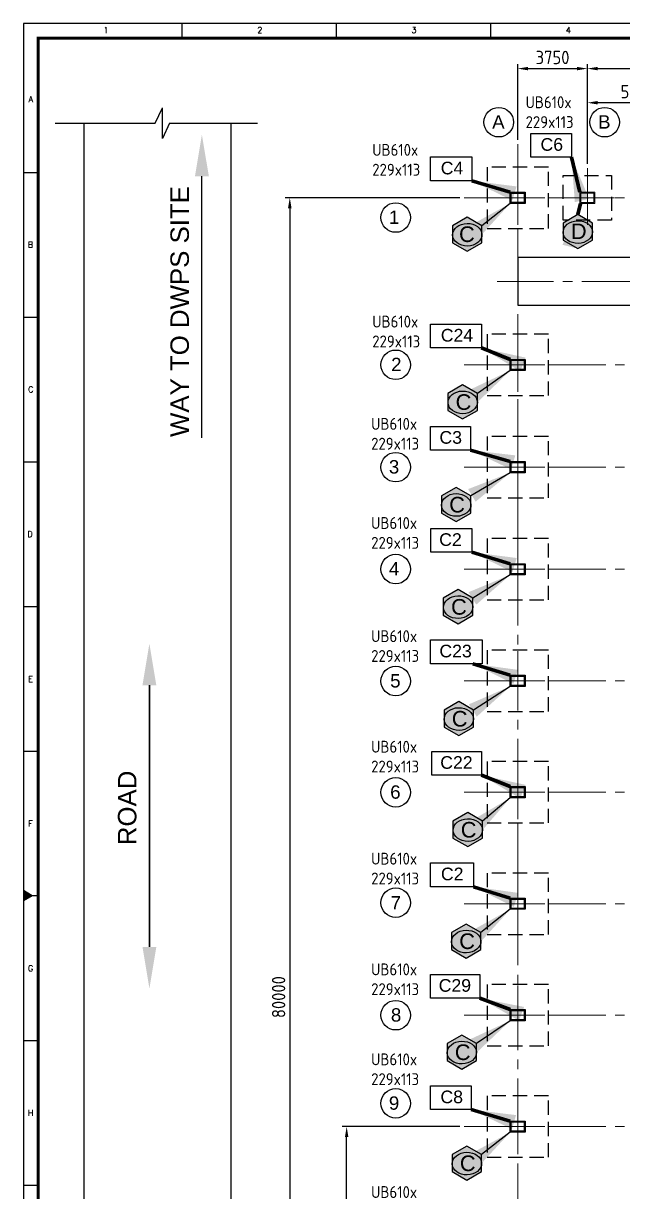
# Model space of a CAD drawing. Header units: millimetres. Extents: x -1055 to 11244, y -20673 to 2560.
# Drawn here: x 3 to 204.6, y 1345.8 to 1738.8 of the extents above; entities that cross this region are included whole.
import ezdxf
from ezdxf.enums import TextEntityAlignment as Align

# ---------------------------------------------------------------- set-up
doc = ezdxf.new("R2010")
doc.units = ezdxf.units.MM
doc.linetypes.add('CENTER2', pattern=[28.575, 19.05, -3.175, 3.175, -3.175])
doc.linetypes.add('DASHED2', pattern=[9.525, 6.35, -3.175])
doc.layers.add('BORDER', color=6, linetype='Continuous')
doc.styles.add('ACISOTS', font='isocp.shx')
doc.styles.add('ROMANS', font='romans.shx', dxfattribs={"width": 0.8})
doc.styles.get("Standard").update_dxf_attribs({"font": 'arial.ttf'})
doc.dimstyles.new('ISO-25', dxfattribs={"dimtxt": 4, "dimasz": 3.5, "dimexe": 1.5, "dimexo": 1.5, "dimgap": 1.5, "dimtad": 1, "dimtxsty": 'Standard', "dimcen": 0, "dimadec": 0, "dimazin": 0, "dimtfac": 1, "dimtmove": 0, "dimatfit": 3, "dimfxl": 1, "dimarcsym": 0})

# ---------------------------------------------------------------- blocks, each defined once
blk = doc.blocks.new('*D27758')
at = {"color": 0, "lineweight": -2}
for p, q in [((169.32, 1699.66), (169.32, 1725.11)), ((172.82, 1723.61), (189.26, 1723.61)), ((192.76, 1691.62), (192.76, 1725.11))]:
    blk.add_line(p, q, dxfattribs=at)
at = {"color": 0}
for points in [[(172.82, 1724.2), (172.82, 1723.03), (169.32, 1723.61)], [(189.26, 1723.03), (189.26, 1724.2), (192.76, 1723.61)]]:
    blk.add_solid(points, dxfattribs=at)
at = {"layer": 'Defpoints', "color": 0}
for p in [(192.76, 1723.61), (169.32, 1698.16), (192.76, 1690.12)]:
    blk.add_point(p, dxfattribs=at)
at = {"color": 0, "insert": (181.04, 1727.36), "char_height": 4.5, "attachment_point": 5, "style": 'ACISOTS'}
blk.add_mtext('3750', dxfattribs=at)
blk = doc.blocks.new('*D27759')
at = {"color": 0, "lineweight": -2}
for p, q in [((192.76, 1691.62), (192.76, 1725.11)), ((196.26, 1723.61), (267.39, 1723.61)), ((270.89, 1691.62), (270.89, 1725.11))]:
    blk.add_line(p, q, dxfattribs=at)
at = {"color": 0}
for points in [[(196.26, 1724.2), (196.26, 1723.03), (192.76, 1723.61)], [(267.39, 1723.03), (267.39, 1724.2), (270.89, 1723.61)]]:
    blk.add_solid(points, dxfattribs=at)
at = {"layer": 'Defpoints', "color": 0}
for p in [(270.89, 1723.61), (192.76, 1690.12), (270.89, 1690.12)]:
    blk.add_point(p, dxfattribs=at)
at = {"color": 0, "insert": (231.82, 1727.36), "char_height": 4.5, "attachment_point": 5, "style": 'ACISOTS'}
blk.add_mtext('12500', dxfattribs=at)
blk = doc.blocks.new('*D27766')
at = {"color": 0, "lineweight": -2}
for p, q in [((149.82, 1367.66), (110.27, 1367.66)), ((111.77, 1183.66), (111.77, 1364.16)), ((149.82, 1180.16), (110.27, 1180.16))]:
    blk.add_line(p, q, dxfattribs=at)
at = {"color": 0}
for points in [[(112.35, 1364.16), (111.19, 1364.16), (111.77, 1367.66)], [(111.19, 1183.66), (112.35, 1183.66), (111.77, 1180.16)]]:
    blk.add_solid(points, dxfattribs=at)
at = {"layer": 'Defpoints', "color": 0}
for p in [(111.77, 1367.66), (151.32, 1367.66), (151.32, 1180.16)]:
    blk.add_point(p, dxfattribs=at)
at = {"color": 0, "insert": (108.02, 1273.91), "char_height": 4.5, "attachment_point": 5, "rotation": 90, "style": 'ACISOTS'}
blk.add_mtext('30000', dxfattribs=at)
blk = doc.blocks.new('*D27767')
at = {"color": 0, "lineweight": -2}
for p, q in [((149.82, 1680.16), (91.13, 1680.16)), ((92.63, 1676.66), (92.63, 1183.66)), ((149.82, 1180.16), (91.13, 1180.16))]:
    blk.add_line(p, q, dxfattribs=at)
at = {"color": 0}
for points in [[(93.22, 1676.66), (92.05, 1676.66), (92.63, 1680.16)], [(92.05, 1183.66), (93.22, 1183.66), (92.63, 1180.16)]]:
    blk.add_solid(points, dxfattribs=at)
at = {"layer": 'Defpoints', "color": 0}
for p in [(151.32, 1680.16), (92.63, 1180.16), (151.32, 1180.16)]:
    blk.add_point(p, dxfattribs=at)
at = {"color": 0, "insert": (88.88, 1411.23), "char_height": 4.5, "attachment_point": 5, "rotation": 90, "style": 'ACISOTS'}
blk.add_mtext('80000', dxfattribs=at)
blk = doc.blocks.new('A$7E96AE2D43B4')
blk.add_line((2.33, 0), (2.33, 88.02))
blk.add_solid([(4.67, 88.02), (0, 88.02), (2.33, 102.02)])
blk = doc.blocks.new('A$7E96AE352B6D')
blk.add_blockref('A$7E96AE2D43B4', (8.37, 14))
at = {"xscale": -1, "rotation": 180}
blk.add_blockref('A$7E96AE2D43B4', (8.37, 102.02), dxfattribs=at)
at = {"color": 130}
blk.add_text('ROAD', height=6.216, rotation=90, dxfattribs=at).set_placement((3.22, 48.23), align=Align.MIDDLE_LEFT)
blk = doc.blocks.new('A$7E9715B3A1E3B4')
at = {"color": 1, "linetype": 'CENTER2', "lineweight": 0}
for p, q in [((9.95, 19.91), (9.95, 0)), ((0, 9.95), (19.91, 9.95))]:
    blk.add_line(p, q, dxfattribs=at)
at = {"color": 1, "lineweight": 0}
for points in [[(12.45, 8.08), (7.45, 8.08), (7.45, 11.83), (12.45, 11.83)], [(12.14, 8.39), (7.77, 8.39), (7.77, 11.52), (12.14, 11.52)]]:
    blk.add_lwpolyline(points, close=True, dxfattribs=at)
blk = doc.blocks.new('A$7E9715C29C316')
at = {"color": 3, "linetype": 'CENTER2', "lineweight": 0}
for p, q in [((9.95, 19.91), (9.95, 0)), ((0, 9.95), (19.91, 9.95))]:
    blk.add_line(p, q, dxfattribs=at)
at = {"color": 3}
for points in [[(12.45, 8.08), (7.45, 8.08), (7.45, 11.83), (12.45, 11.83)], [(12.14, 8.39), (7.77, 8.39), (7.77, 11.52), (12.14, 11.52)]]:
    blk.add_lwpolyline(points, close=True, dxfattribs=at)
blk = doc.blocks.new('*D28428')
at = {"color": 0, "lineweight": -2}
for p, q in [((192.76, 1691.62), (192.76, 1713.63)), ((220.82, 1712.13), (196.26, 1712.13)), ((224.32, 1684.38), (224.32, 1713.63))]:
    blk.add_line(p, q, dxfattribs=at)
at = {"color": 0}
for points in [[(196.26, 1712.72), (196.26, 1711.55), (192.76, 1712.13)], [(220.82, 1711.55), (220.82, 1712.72), (224.32, 1712.13)]]:
    blk.add_solid(points, dxfattribs=at)
at = {"layer": 'Defpoints', "color": 0}
for p in [(192.76, 1712.13), (192.76, 1690.12), (224.32, 1682.88)]:
    blk.add_point(p, dxfattribs=at)
at = {"color": 0, "insert": (209.64, 1715.88), "char_height": 4.5, "attachment_point": 5, "style": 'ACISOTS'}
blk.add_mtext('5050', dxfattribs=at)
blk = doc.blocks.new('A1B')
at = {"layer": 'BORDER', "color": 1}
for p, q in [((56.44, 585), (56.44, 590)), ((56.44, 585), (56.44, 590)), ((108.38, 585), (108.38, 590)), ((108.38, 585), (108.38, 590)), ((160.31, 585), (160.31, 590)), ((160.31, 585), (160.31, 590)), ((3, 539.83), (8, 539.83)), ((3, 491.17), (8, 491.17)), ((3, 442.5), (8, 442.5)), ((3, 393.84), (8, 393.84)), ((3, 345.17), (8, 345.17)), ((3, 247.84), (8, 247.84)), ((3, 199.17), (8, 199.17))]:
    blk.add_line(p, q, dxfattribs=at)
at = {"layer": 'BORDER'}
for p, q in [((6, 296.5), (3, 298.23)), ((8, 296.5), (3, 296.5)), ((6, 296.5), (3, 294.77))]:
    blk.add_line(p, q, dxfattribs=at)
blk.add_lwpolyline([(837, 3), (837, 590), (3, 590), (3, 3)], close=True, dxfattribs=at)
at = {"layer": 'BORDER', "const_width": 1}
blk.add_lwpolyline([(8, 8), (832, 8), (832, 585), (8, 585)], close=True, dxfattribs=at)
at = {"layer": 'BORDER'}
blk.add_solid([(3, 298.23), (3, 294.77), (6, 296.5)], dxfattribs=at)
at = {"layer": 'BORDER', "color": 1, "style": 'ROMANS'}
for s, p in [('1', (30.81, 586.75)), ('2', (82.56, 586.75)), ('3', (134.41, 586.75)), ('4', (186.37, 586.75)), ('A', (5.48, 563.52)), ('B', (5.35, 514.55)), ('C', (5.49, 465.84)), ('D', (5.25, 417.17)), ('E', (5.39, 368.4)), ('F', (5.34, 319.81)), ('G', (5.44, 271.07)), ('H', (5.43, 222.46))]:
    blk.add_text(s, height=2, dxfattribs=at).set_placement(p, align=Align.CENTER)

msp = doc.modelspace()

# ---------------------------------------------------------------- hatches: boundary and pattern name
at = {"transparency": 33554687}
h = msp.add_hatch(color=256, dxfattribs=at)
h.dxf.hatch_style = 1
edge = h.paths.add_edge_path()
edge.add_line((192.006316, 1673.074741), (189.524212, 1674.507785))
edge.add_line((189.524212, 1674.507785), (184.560002, 1671.641697))
edge.add_line((184.560002, 1671.641697), (184.560002, 1665.909522))
edge.add_line((184.560002, 1665.909522), (189.524212, 1663.043435))
edge.add_line((189.524212, 1663.043435), (194.488421, 1665.909522))
edge.add_line((194.488421, 1665.909522), (194.488421, 1668.591513))
edge.add_ellipse((189.554263, 1668.613119), major_axis=(-4.934186, -0.103971), ratio=0.7730340689, start_angle=180.01942008, end_angle=538.11416563, ccw=False)
edge.add_line((194.488421, 1668.718383), (194.488421, 1671.641697))
edge.add_line((194.488421, 1671.641697), (192.006316, 1673.074741))
h = msp.add_hatch(color=256, dxfattribs=at)
h.dxf.hatch_style = 1
edge = h.paths.add_edge_path()
edge.add_line((154.812893, 1672.18891), (152.330789, 1673.621953))
edge.add_line((152.330789, 1673.621953), (147.36658, 1670.755866))
edge.add_line((147.36658, 1670.755866), (147.36658, 1665.023691))
edge.add_line((147.36658, 1665.023691), (152.330789, 1662.157603))
edge.add_line((152.330789, 1662.157603), (157.294998, 1665.023691))
edge.add_line((157.294998, 1665.023691), (157.294998, 1667.705681))
edge.add_ellipse((152.36084, 1667.727288), major_axis=(-4.934186, -0.103971), ratio=0.7730340689, start_angle=180.01942008, end_angle=538.11416563, ccw=False)
edge.add_line((157.294998, 1667.832551), (157.294998, 1670.755866))
edge.add_line((157.294998, 1670.755866), (154.812893, 1672.18891))
h = msp.add_hatch(color=256, dxfattribs=at)
h.dxf.hatch_style = 1
edge = h.paths.add_edge_path()
edge.add_line((153.256175, 1615.791271), (150.774071, 1617.224315))
edge.add_line((150.774071, 1617.224315), (145.809862, 1614.358227))
edge.add_line((145.809862, 1614.358227), (145.809862, 1608.626052))
edge.add_line((145.809862, 1608.626052), (150.774071, 1605.759965))
edge.add_line((150.774071, 1605.759965), (155.73828, 1608.626052))
edge.add_line((155.73828, 1608.626052), (155.73828, 1611.308042))
edge.add_ellipse((150.804122, 1611.329649), major_axis=(-4.934186, -0.103971), ratio=0.7730340689, start_angle=180.01942008, end_angle=538.11416563, ccw=False)
edge.add_line((155.73828, 1611.434913), (155.73828, 1614.358227))
edge.add_line((155.73828, 1614.358227), (153.256175, 1615.791271))
h = msp.add_hatch(color=256, dxfattribs=at)
h.dxf.hatch_style = 1
edge = h.paths.add_edge_path()
edge.add_line((151.097592, 1581.268632), (148.615488, 1582.701676))
edge.add_line((148.615488, 1582.701676), (143.651278, 1579.835589))
edge.add_line((143.651278, 1579.835589), (143.651278, 1574.103413))
edge.add_line((143.651278, 1574.103413), (148.615488, 1571.237326))
edge.add_line((148.615488, 1571.237326), (153.579697, 1574.103413))
edge.add_line((153.579697, 1574.103413), (153.579697, 1576.785404))
edge.add_ellipse((148.645539, 1576.80701), major_axis=(-4.934186, -0.103971), ratio=0.7730340689, start_angle=180.01942008, end_angle=538.11416563, ccw=False)
edge.add_line((153.579697, 1576.912274), (153.579697, 1579.835589))
edge.add_line((153.579697, 1579.835589), (151.097592, 1581.268632))
h = msp.add_hatch(color=256, dxfattribs=at)
h.dxf.hatch_style = 1
edge = h.paths.add_edge_path()
edge.add_line((151.730774, 1546.893632), (149.24867, 1548.326676))
edge.add_line((149.24867, 1548.326676), (144.28446, 1545.460589))
edge.add_line((144.28446, 1545.460589), (144.28446, 1539.728413))
edge.add_line((144.28446, 1539.728413), (149.24867, 1536.862326))
edge.add_line((149.24867, 1536.862326), (154.212879, 1539.728413))
edge.add_line((154.212879, 1539.728413), (154.212879, 1542.410404))
edge.add_ellipse((149.278721, 1542.43201), major_axis=(-4.934186, -0.103971), ratio=0.7730340689, start_angle=180.01942008, end_angle=538.11416563, ccw=False)
edge.add_line((154.212879, 1542.537274), (154.212879, 1545.460589))
edge.add_line((154.212879, 1545.460589), (151.730774, 1546.893632))
h = msp.add_hatch(color=256, dxfattribs=at)
h.dxf.hatch_style = 1
edge = h.paths.add_edge_path()
edge.add_line((151.969471, 1509.245994), (149.487366, 1510.679037))
edge.add_line((149.487366, 1510.679037), (144.523157, 1507.81295))
edge.add_line((144.523157, 1507.81295), (144.523157, 1502.080775))
edge.add_line((144.523157, 1502.080775), (149.487366, 1499.214687))
edge.add_line((149.487366, 1499.214687), (154.451575, 1502.080775))
edge.add_line((154.451575, 1502.080775), (154.451575, 1504.762765))
edge.add_ellipse((149.517417, 1504.784372), major_axis=(-4.934186, -0.103971), ratio=0.7730340689, start_angle=180.01942008, end_angle=538.11416563, ccw=False)
edge.add_line((154.451575, 1504.889635), (154.451575, 1507.81295))
edge.add_line((154.451575, 1507.81295), (151.969471, 1509.245994))
h = msp.add_hatch(color=256, dxfattribs=at)
h.dxf.hatch_style = 1
edge = h.paths.add_edge_path()
edge.add_line((154.984104, 1471.893632), (152.502, 1473.326676))
edge.add_line((152.502, 1473.326676), (147.53779, 1470.460589))
edge.add_line((147.53779, 1470.460589), (147.53779, 1464.728413))
edge.add_line((147.53779, 1464.728413), (152.502, 1461.862326))
edge.add_line((152.502, 1461.862326), (157.466209, 1464.728413))
edge.add_line((157.466209, 1464.728413), (157.466209, 1467.410404))
edge.add_ellipse((152.532051, 1467.43201), major_axis=(-4.934186, -0.103971), ratio=0.7730340689, start_angle=180.01942008, end_angle=538.11416563, ccw=False)
edge.add_line((157.466209, 1467.537274), (157.466209, 1470.460589))
edge.add_line((157.466209, 1470.460589), (154.984104, 1471.893632))
h = msp.add_hatch(color=256, dxfattribs=at)
h.dxf.hatch_style = 1
edge = h.paths.add_edge_path()
edge.add_line((154.459616, 1434.393632), (151.977512, 1435.826676))
edge.add_line((151.977512, 1435.826676), (147.013302, 1432.960589))
edge.add_line((147.013302, 1432.960589), (147.013302, 1427.228413))
edge.add_line((147.013302, 1427.228413), (151.977512, 1424.362326))
edge.add_line((151.977512, 1424.362326), (156.941721, 1427.228413))
edge.add_line((156.941721, 1427.228413), (156.941721, 1429.910404))
edge.add_ellipse((152.007563, 1429.93201), major_axis=(-4.934186, -0.103971), ratio=0.7730340689, start_angle=180.01942008, end_angle=538.11416563, ccw=False)
edge.add_line((156.941721, 1430.037274), (156.941721, 1432.960589))
edge.add_line((156.941721, 1432.960589), (154.459616, 1434.393632))
h = msp.add_hatch(color=256, dxfattribs=at)
h.dxf.hatch_style = 1
edge = h.paths.add_edge_path()
edge.add_line((152.992138, 1397.041271), (150.510033, 1398.474315))
edge.add_line((150.510033, 1398.474315), (145.545824, 1395.608227))
edge.add_line((145.545824, 1395.608227), (145.545824, 1389.876052))
edge.add_line((145.545824, 1389.876052), (150.510033, 1387.009965))
edge.add_line((150.510033, 1387.009965), (155.474242, 1389.876052))
edge.add_line((155.474242, 1389.876052), (155.474242, 1392.558042))
edge.add_ellipse((150.540084, 1392.579649), major_axis=(-4.934186, -0.103971), ratio=0.7730340689, start_angle=180.01942008, end_angle=538.11416563, ccw=False)
edge.add_line((155.474242, 1392.684913), (155.474242, 1395.608227))
edge.add_line((155.474242, 1395.608227), (152.992138, 1397.041271))
h = msp.add_hatch(color=256, dxfattribs=at)
h.dxf.hatch_style = 1
edge = h.paths.add_edge_path()
edge.add_line((154.688294, 1359.68891), (152.20619, 1361.121953))
edge.add_line((152.20619, 1361.121953), (147.24198, 1358.255866))
edge.add_line((147.24198, 1358.255866), (147.24198, 1352.523691))
edge.add_line((147.24198, 1352.523691), (152.20619, 1349.657603))
edge.add_line((152.20619, 1349.657603), (157.170399, 1352.523691))
edge.add_line((157.170399, 1352.523691), (157.170399, 1355.205681))
edge.add_ellipse((152.236241, 1355.227288), major_axis=(-4.934186, -0.103971), ratio=0.7730340689, start_angle=180.01942008, end_angle=538.11416563, ccw=False)
edge.add_line((157.170399, 1355.332551), (157.170399, 1358.255866))
edge.add_line((157.170399, 1358.255866), (154.688294, 1359.68891))

# ---------------------------------------------------------------- linework, layer by layer
for p, q in [((47.322754, 1705.254164), (49.765839, 1710.45264)), ((49.765839, 1700.055689), (49.765839, 1710.45264)), ((13.733411, 1705.254164), (47.322754, 1705.254164)), ((23.395972, 1705.254164), (23.395972, 1290.82119)), ((52.208923, 1705.254164), (49.765839, 1700.055689)), ((52.208923, 1705.254164), (81.732754, 1705.254164)), ((72.779488, 1705.254164), (72.779488, 1290.82119))]:
    msp.add_line(p, q)
at = {"color": 3, "linetype": 'CENTER2', "lineweight": 0}
for p, q in [((169.323601, 1698.161066), (169.323601, 1168.450849)), ((151.323502, 1680.160967), (506.742451, 1680.160967)), ((495.681065, 1652.035967), (162.384888, 1652.035967)), ((151.323502, 1623.910967), (506.742451, 1623.910967)), ((151.323502, 1589.535967), (506.742451, 1589.535967)), ((151.323502, 1555.160967), (506.742451, 1555.160967)), ((151.323502, 1517.660967), (506.742451, 1517.660967)), ((151.323502, 1480.160967), (506.742451, 1480.160967)), ((151.323502, 1480.160967), (506.742451, 1480.160967)), ((151.323502, 1442.660967), (506.742451, 1442.660967)), ((151.323502, 1405.160967), (506.742451, 1405.160967)), ((151.323502, 1367.660967), (506.742451, 1367.660967))]:
    msp.add_line(p, q, dxfattribs=at)
for points in [[(187.383679, 1693.820515), (173.68305, 1693.820515), (173.68305, 1701.820515), (187.383679, 1701.820515)], [(153.849316, 1685.887517), (139.971894, 1685.887517), (139.971894, 1693.887517), (153.849316, 1693.887517)], [(189.524212, 1663.043435), (194.488421, 1665.909522), (194.488421, 1671.641697), (189.524212, 1674.507785), (184.560002, 1671.641697), (184.560002, 1665.909522)], [(152.330789, 1662.157603), (157.294998, 1665.023691), (157.294998, 1670.755866), (152.330789, 1673.621953), (147.36658, 1670.755866), (147.36658, 1665.023691)], [(169.323601, 1644.035967), (488.742351, 1644.035967), (488.742351, 1660.035967), (169.323601, 1660.035967)], [(157.156274, 1629.637517), (139.971894, 1629.637517), (139.971894, 1637.637517), (157.156274, 1637.637517)], [(150.774071, 1605.759965), (155.73828, 1608.626052), (155.73828, 1614.358227), (150.774071, 1617.224315), (145.809862, 1614.358227), (145.809862, 1608.626052)], [(153.402297, 1595.262517), (139.991737, 1595.262517), (139.991737, 1603.262517), (153.402297, 1603.262517)], [(148.615488, 1571.237326), (153.579697, 1574.103413), (153.579697, 1579.835589), (148.615488, 1582.701676), (143.651278, 1579.835589), (143.651278, 1574.103413)], [(153.887841, 1560.887517), (140.064844, 1560.887517), (140.064844, 1568.887517), (153.887841, 1568.887517)], [(149.24867, 1536.862326), (154.212879, 1539.728413), (154.212879, 1545.460589), (149.24867, 1548.326676), (144.28446, 1545.460589), (144.28446, 1539.728413)], [(157.326182, 1523.387517), (139.971894, 1523.387517), (139.971894, 1531.387517), (157.326182, 1531.387517)], [(149.487366, 1499.214687), (154.451575, 1502.080775), (154.451575, 1507.81295), (149.487366, 1510.679037), (144.523157, 1507.81295), (144.523157, 1502.080775)], [(157.141171, 1485.887517), (140.447601, 1485.887517), (140.447601, 1493.887517), (157.141171, 1493.887517)], [(152.502, 1461.862326), (157.466209, 1464.728413), (157.466209, 1470.460589), (152.502, 1473.326676), (147.53779, 1470.460589), (147.53779, 1464.728413)], [(154.427159, 1448.387517), (139.971894, 1448.387517), (139.971894, 1456.387517), (154.427159, 1456.387517)], [(151.977512, 1424.362326), (156.941721, 1427.228413), (156.941721, 1432.960589), (151.977512, 1435.826676), (147.013302, 1432.960589), (147.013302, 1427.228413)], [(156.568946, 1410.887517), (139.971894, 1410.887517), (139.971894, 1418.887517), (156.568946, 1418.887517)], [(150.510033, 1387.009965), (155.474242, 1389.876052), (155.474242, 1395.608227), (150.510033, 1398.474315), (145.545824, 1395.608227), (145.545824, 1389.876052)], [(153.685985, 1373.387517), (139.971894, 1373.387517), (139.971894, 1381.387517), (153.685985, 1381.387517)], [(152.20619, 1349.657603), (157.170399, 1352.523691), (157.170399, 1358.255866), (152.20619, 1361.121953), (147.24198, 1358.255866), (147.24198, 1352.523691)]]:
    msp.add_lwpolyline(points, close=True)
at = {"color": 6, "linetype": 'DASHED2', "ltscale": 0.75}
for points in [[(159.011101, 1669.848467), (179.636101, 1669.848467), (179.636101, 1690.473467), (159.011101, 1690.473467)], [(184.636101, 1687.660967), (200.886101, 1687.660967), (200.886101, 1672.660967), (184.636101, 1672.660967)], [(159.011101, 1613.598467), (179.636101, 1613.598467), (179.636101, 1634.223467), (159.011101, 1634.223467)], [(159.011101, 1579.223467), (179.636101, 1579.223467), (179.636101, 1599.848467), (159.011101, 1599.848467)], [(159.011101, 1544.848467), (179.636101, 1544.848467), (179.636101, 1565.473467), (159.011101, 1565.473467)], [(159.011101, 1507.348467), (179.636101, 1507.348467), (179.636101, 1527.973467), (159.011101, 1527.973467)], [(159.011101, 1469.848467), (179.636101, 1469.848467), (179.636101, 1490.473467), (159.011101, 1490.473467)], [(159.011101, 1432.348467), (179.636101, 1432.348467), (179.636101, 1452.973467), (159.011101, 1452.973467)], [(159.011101, 1394.848467), (179.636101, 1394.848467), (179.636101, 1415.473467), (159.011101, 1415.473467)], [(159.011101, 1357.348467), (179.636101, 1357.348467), (179.636101, 1377.973467), (159.011101, 1377.973467)]]:
    msp.add_lwpolyline(points, close=True, dxfattribs=at)
for centre in [(162.939489, 1705.577597), (198.578691, 1705.577597), (128.277908, 1673.508006), (128.277908, 1623.977638), (128.277908, 1589.537929), (128.277908, 1555.240663), (128.277908, 1517.558082), (128.277908, 1480.129344), (128.277908, 1442.996823), (128.277908, 1405.137262), (128.277908, 1375.488336)]:
    msp.add_circle(centre, 4.964209)
for centre in [(152.36084, 1667.727288), (189.554263, 1668.613119), (150.804122, 1611.329649), (148.645539, 1576.80701), (149.278721, 1542.43201), (149.517417, 1504.784372), (152.532051, 1467.43201), (152.007563, 1429.93201), (150.540084, 1392.579649), (152.236241, 1355.227288)]:
    msp.add_ellipse(centre, major_axis=(4.934186, 0.103971), ratio=0.7730340689)

# ---------------------------------------------------------------- block references
for name, p in [('A1B', (0, 1148.838959)), ('A$7E96AE2D43B4', (60.733067, 1599.405211)), ('A$7E9715C29C316', (159.369525, 1670.206891)), ('A$7E9715B3A1E3B4', (182.807025, 1670.206891)), ('A$7E9715C29C316', (159.369525, 1613.956891)), ('A$7E9715C29C316', (159.369525, 1579.581891)), ('A$7E9715C29C316', (159.369525, 1545.206891)), ('A$7E96AE352B6D', (34.702276, 1414.113758)), ('A$7E9715C29C316', (159.369525, 1507.706891)), ('A$7E9715C29C316', (159.369525, 1470.206891)), ('A$7E9715C29C316', (159.369525, 1432.706891)), ('A$7E9715C29C316', (159.369525, 1395.206891)), ('A$7E9715C29C316', (159.369525, 1357.706891))]:
    msp.add_blockref(name, p)

# ---------------------------------------------------------------- texts
at = {"color": 3}
for s, height, p in [('A', 4.500025, (162.820661, 1705.677558)), ('B', 4.500025, (198.459863, 1705.677558)), ('C6', 4.25, (180.782204, 1698.096485)), ('C4', 4.25, (147.214529, 1690.163487)), ('1', 4.500025, (127.725956, 1673.607967)), ('C24', 4.25, (148.893245, 1633.913487)), ('2', 4.500025, (128.474898, 1624.077599)), ('C3', 4.25, (146.784687, 1599.538487)), ('3', 4.500025, (127.725956, 1589.63789)), ('C2', 4.25, (146.699167, 1565.163487)), ('4', 4.500025, (127.725956, 1555.340624)), ('C23', 4.25, (148.416771, 1527.663487)), ('5', 4.500025, (128.159079, 1517.658043)), ('C22', 4.25, (148.699438, 1490.163487)), ('6', 4.500025, (128.159079, 1480.229305)), ('C2', 4.25, (147.283227, 1452.663487)), ('7', 4.500025, (128.30686, 1442.962729)), ('C29', 4.25, (148.179299, 1415.163487)), ('8', 4.500025, (128.39623, 1405.237223)), ('C8', 4.25, (147.120782, 1377.663487)), ('9', 4.500025, (127.725956, 1375.588297))]:
    msp.add_text(s, height=height, dxfattribs=at).set_placement(p, align=Align.MIDDLE_CENTER)
at = {"color": 130}
msp.add_text('WAY TO DWPS SITE', height=6.216, rotation=90, dxfattribs=at).set_placement((55.5844, 1599.675326), align=Align.MIDDLE_LEFT)
at = {"color": 3}
for p in [(149.571878, 1667.907292), (148.425892, 1611.427507), (146.267309, 1576.904868), (146.900491, 1542.529868), (147.139187, 1504.88223), (150.153821, 1467.529868), (149.629333, 1430.029868), (148.161854, 1392.677507), (149.858011, 1355.325146)]:
    msp.add_text('C', height=5.250029, dxfattribs=at).set_placement(p, align=Align.MIDDLE_LEFT)
at = {"color": 1}
msp.add_text('D', height=5.250029, dxfattribs=at).set_placement((189.864219, 1668.875571), align=Align.MIDDLE_CENTER)
at = {"char_height": 4, "width": 12.88745738, "attachment_point": 1, "style": 'ACISOTS'}
for insert in [(171.983614, 1714.294083), (120.394188, 1698.271701), (120.394188, 1640.49923), (120.021556, 1606.097419), (120.021556, 1572.732006), (120.021556, 1534.676082), (120.021556, 1497.46977), (120.021556, 1459.805723), (120.021556, 1422.558118), (120.021556, 1392.2889), (120.021556, 1347.642567)]:
    msp.add_mtext('UB610x 229x113', dxfattribs=dict(at, insert=insert))

# ---------------------------------------------------------------- dimensions: what is measured, and where the dimension line sits
for base, p1, p2, picture, middle in [((192.761101, 1723.613704), (169.323601, 1698.161066), (192.761101, 1690.115043), '*D27758', (181.042351, 1727.363704)), ((270.886101, 1723.613704), (192.761101, 1690.115043), (270.886101, 1690.115043), '*D27759', (231.823601, 1727.364147))]:
    dim = msp.add_linear_dim(base=base, p1=p1, p2=p2, dimstyle='ISO-25', override={"dimtxt": 4.5, "dimdec": 0, "dimlfac": 160, "dimtxsty": 'ACISOTS'})
    dim.commit()
    dim.dimension.update_dxf_attribs({"geometry": picture, "text_midpoint": middle})
dim = msp.add_linear_dim(base=(192.761101, 1712.131706), p1=(224.323601, 1682.883804), p2=(192.761101, 1690.115043), dimstyle='ISO-25', override={"dimtxt": 4.5, "dimdec": 0, "dimlfac": 160, "dimtxsty": 'ACISOTS'})
dim.commit()
dim.dimension.update_dxf_attribs({"geometry": '*D28428', "text_midpoint": (209.635943, 1712.131706), "dimtype": 160})
for base, p1, p2, angle, picture, middle, dimtype in [((92.632959, 1180.160967), (151.323502, 1680.160967), (151.323502, 1180.160967), 270, '*D27767', (92.632959, 1411.234201), 161), ((111.770503, 1367.660967), (151.323502, 1180.160967), (151.323502, 1367.660967), 90, '*D27766', (111.770503, 1273.910967), 160)]:
    dim = msp.add_linear_dim(base=base, p1=p1, p2=p2, angle=angle, dimstyle='ISO-25', override={"dimtxt": 4.5, "dimdec": 0, "dimlfac": 160, "dimtxsty": 'ACISOTS'})
    dim.commit()
    dim.dimension.update_dxf_attribs({"geometry": picture, "text_midpoint": middle, "dimtype": dimtype})

# ---------------------------------------------------------------- leaders
for points, override in [([(187.383679, 1693.820515), (190.261101, 1682.035967)], {"dimtxt": 4, "dimasz": 15, "dimgap": 1.5, "dimtad": 1, "dimclrd": 0, "dimlwd": 65534}), ([(153.849316, 1685.887517), (166.823601, 1682.035967)], {"dimtxt": 4, "dimasz": 15, "dimgap": 1.5, "dimtad": 1, "dimclrd": 0, "dimlwd": 65534}), ([(166.823601, 1678.285967), (157.294998, 1670.755866)], {"dimasz": 15}), ([(190.48024, 1678.285967), (189.524212, 1674.507785)], {"dimtxt": 4, "dimasz": 15, "dimgap": 1.5, "dimtad": 1, "dimclrd": 0, "dimlwd": 65534}), ([(157.156274, 1629.637517), (166.823601, 1625.785967)], {"dimtxt": 4, "dimasz": 15, "dimgap": 1.5, "dimtad": 1, "dimclrd": 0, "dimlwd": 65534}), ([(166.823601, 1622.035967), (155.73828, 1614.358227)], {"dimasz": 15}), ([(153.400902, 1595.262517), (166.823601, 1591.410967)], {"dimtxt": 4, "dimasz": 15, "dimgap": 1.5, "dimtad": 1, "dimclrd": 0, "dimlwd": 65534}), ([(166.823601, 1587.660967), (153.579697, 1579.835589)], {"dimasz": 15}), ([(153.887841, 1560.887517), (166.823601, 1557.035967)], {"dimtxt": 4, "dimasz": 15, "dimgap": 1.5, "dimtad": 1, "dimclrd": 0, "dimlwd": 65534}), ([(166.823601, 1553.285967), (154.212879, 1545.460589)], {"dimasz": 15}), ([(154.274176, 1523.387517), (166.823601, 1519.535967)], {"dimtxt": 4, "dimasz": 15, "dimgap": 1.5, "dimtad": 1, "dimclrd": 0, "dimlwd": 65534}), ([(166.823601, 1515.785967), (154.451575, 1507.81295)], {"dimasz": 15}), ([(157.141171, 1485.887517), (166.823601, 1482.035967)], {"dimtxt": 4, "dimasz": 15, "dimgap": 1.5, "dimtad": 1, "dimclrd": 0, "dimlwd": 65534}), ([(166.823601, 1478.285967), (157.466209, 1470.460589)], {"dimasz": 15}), ([(154.427159, 1448.387517), (166.823601, 1444.535967)], {"dimtxt": 4, "dimasz": 15, "dimgap": 1.5, "dimtad": 1, "dimclrd": 0, "dimlwd": 65534}), ([(166.823601, 1440.785967), (156.941721, 1432.960589)], {"dimasz": 15}), ([(156.568946, 1410.887517), (166.823601, 1407.035967)], {"dimtxt": 4, "dimasz": 15, "dimgap": 1.5, "dimtad": 1, "dimclrd": 0, "dimlwd": 65534}), ([(166.823601, 1403.285967), (155.474242, 1395.608227)], {"dimasz": 15}), ([(153.685985, 1373.387517), (166.823601, 1369.535967)], {"dimtxt": 4, "dimasz": 15, "dimgap": 1.5, "dimtad": 1, "dimclrd": 0, "dimlwd": 65534}), ([(166.823601, 1365.785967), (157.170399, 1358.255866)], {"dimasz": 15})]:
    msp.add_leader(points, dimstyle='ISO-25', override=override)

doc.saveas('drawing.dxf')
